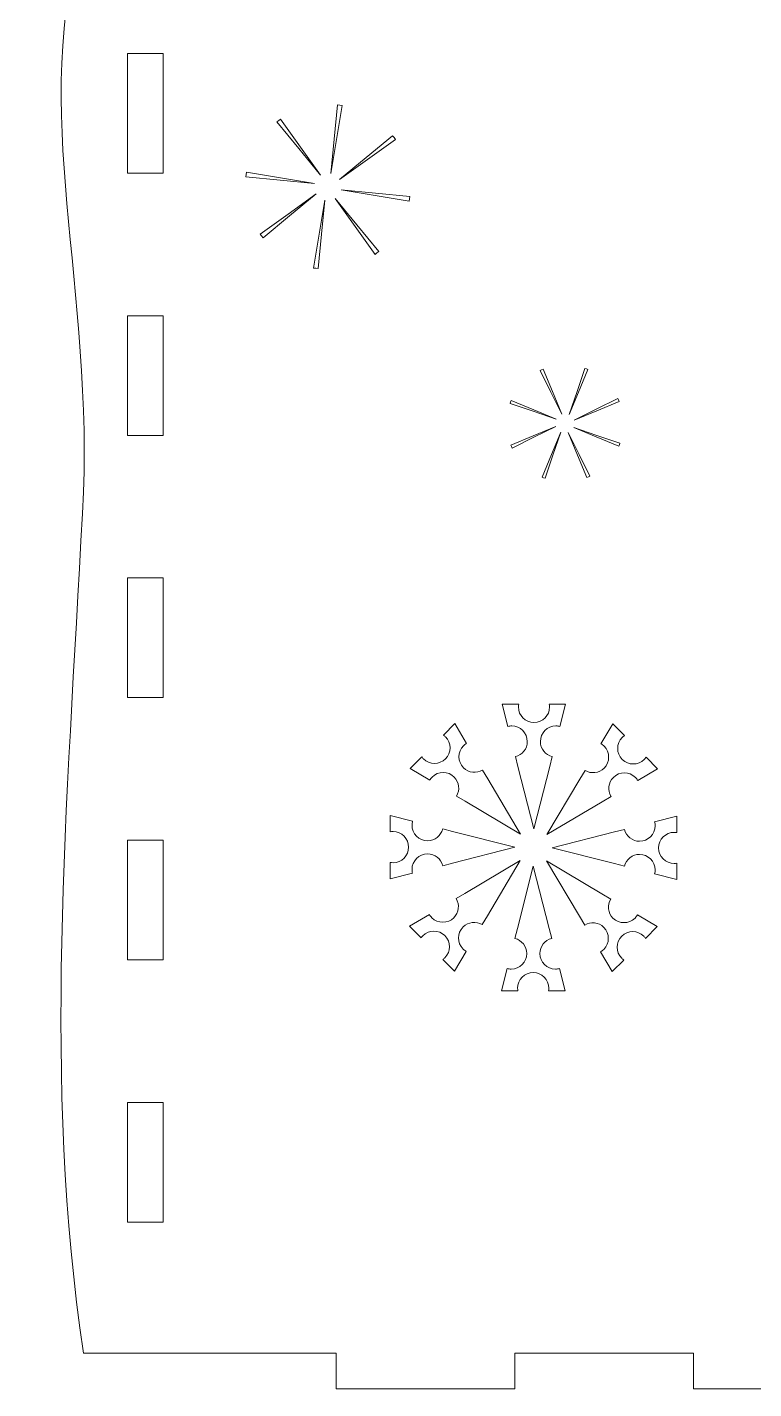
# Model space of a CAD drawing. Header units: centimetres. Extents: x -46.6 to 47.1, y -34.6 to 34.6.
# Drawn here: x -14.89 to -2.7, y -9.67 to 13.17 of the extents above; entities that cross this region are included whole.
import ezdxf

# ---------------------------------------------------------------- set-up
doc = ezdxf.new("R2010")
doc.units = ezdxf.units.CM
doc.header["$MEASUREMENT"] = 0
doc.layers.add('layer 1', color=7, linetype='Continuous')

msp = doc.modelspace()

# ---------------------------------------------------------------- linework, layer by layer
at = {"layer": 'layer 1', "lineweight": 9}
for points, knots in [([(-3.74194, 25.22814), (-4.02678, 25.69746), (-3.96658, 26.31778), (-3.56116, 26.7232), (-3.56116, 26.7232), (-3.19568, 27.08868), (-2.65548, 27.17362), (-2.20874, 26.9781), (-2.20874, 26.9781), (-1.762, 27.17364), (-1.2218, 27.08868), (-0.85628, 26.72318), (-0.85628, 26.72318), (-0.45098, 26.31782), (-0.39074, 25.69768), (-0.6754, 25.22838), (-0.6754, 25.22838), (-0.6754, 25.22838), (9.51506, 14.90816), (9.51506, 14.90816), (9.51506, 14.90816), (10.47876, 11.76826), (9.32576, 8.84002), (9.54864, 5.01222), (9.54864, 5.01222), (9.80666, 0.07872), (10.22346, -4.53724), (9.52898, -9.07384), (9.52898, -9.07384), (9.52898, -9.07384), (5.29284, -9.0738), (5.29284, -9.0738), (5.29284, -9.0738), (5.29284, -9.0738), (5.29284, -9.67348), (5.29284, -9.67348), (5.29284, -9.67348), (5.29284, -9.67348), (2.29284, -9.67348), (2.29284, -9.67348), (2.29284, -9.67348), (2.29284, -9.67348), (2.29284, -9.0738), (2.29284, -9.0738), (2.29284, -9.0738), (2.29284, -9.0738), (-0.70716, -9.0738), (-0.70716, -9.0738), (-0.70716, -9.0738), (-0.70716, -9.0738), (-0.70716, -9.67348), (-0.70716, -9.67348), (-0.70716, -9.67348), (-0.70716, -9.67348), (-3.70716, -9.67348), (-3.70716, -9.67348), (-3.70716, -9.67348), (-3.70716, -9.67348), (-3.70716, -9.0738), (-3.70716, -9.0738), (-3.70716, -9.0738), (-3.70716, -9.0738), (-6.70716, -9.0738), (-6.70716, -9.0738), (-6.70716, -9.0738), (-6.70716, -9.0738), (-6.70716, -9.67348), (-6.70716, -9.67348), (-6.70716, -9.67348), (-6.70716, -9.67348), (-9.70716, -9.67348), (-9.70716, -9.67348), (-9.70716, -9.67348), (-9.70716, -9.67348), (-9.70716, -9.0738), (-9.70716, -9.0738), (-9.70716, -9.0738), (-9.70716, -9.0738), (-13.94226, -9.07384), (-13.94226, -9.07384), (-13.94226, -9.07384), (-14.63674, -4.53724), (-14.21994, 0.07872), (-13.96192, 5.01222), (-13.96192, 5.01222), (-13.73934, 8.83482), (-14.88878, 11.7603), (-13.93214, 14.89536), (-13.93214, 14.89536), (-13.93214, 14.89536), (-13.93216, 14.90816), (-13.93216, 14.90816), (-13.93216, 14.90816), (-13.93216, 14.90816), (-3.74194, 25.22814), (-3.74194, 25.22814)], [0, 0, 0, 0, 0.04, 0.04, 0.04, 0.04, 0.08, 0.08, 0.08, 0.08, 0.12, 0.12, 0.12, 0.12, 0.16, 0.16, 0.16, 0.16, 0.2, 0.2, 0.2, 0.2, 0.24, 0.24, 0.24, 0.24, 0.28, 0.28, 0.28, 0.28, 0.32, 0.32, 0.32, 0.32, 0.36, 0.36, 0.36, 0.36, 0.4, 0.4, 0.4, 0.4, 0.44, 0.44, 0.44, 0.44, 0.48, 0.48, 0.48, 0.48, 0.52, 0.52, 0.52, 0.52, 0.56, 0.56, 0.56, 0.56, 0.6, 0.6, 0.6, 0.6, 0.64, 0.64, 0.64, 0.64, 0.68, 0.68, 0.68, 0.68, 0.72, 0.72, 0.72, 0.72, 0.76, 0.76, 0.76, 0.76, 0.8, 0.8, 0.8, 0.8, 0.84, 0.84, 0.84, 0.84, 0.88, 0.88, 0.88, 0.88, 0.92, 0.92, 0.92, 0.92, 1, 1, 1, 1]), ([(-13.20726, 12.7302), (-13.20726, 12.7302), (-12.60726, 12.7302), (-12.60726, 12.7302), (-12.60726, 12.7302), (-12.60726, 12.7302), (-12.60726, 10.7222), (-12.60726, 10.7222), (-12.60726, 10.7222), (-12.60726, 10.7222), (-13.20726, 10.7222), (-13.20726, 10.7222), (-13.20726, 10.7222), (-13.20726, 10.7222), (-13.20726, 12.7302), (-13.20726, 12.7302)], [0, 0, 0, 0, 0.2, 0.2, 0.2, 0.2, 0.4, 0.4, 0.4, 0.4, 0.6, 0.6, 0.6, 0.6, 1, 1, 1, 1]), ([(-13.20726, 8.3302), (-13.20726, 8.3302), (-12.60726, 8.3302), (-12.60726, 8.3302), (-12.60726, 8.3302), (-12.60726, 8.3302), (-12.60726, 6.3222), (-12.60726, 6.3222), (-12.60726, 6.3222), (-12.60726, 6.3222), (-13.20726, 6.3222), (-13.20726, 6.3222), (-13.20726, 6.3222), (-13.20726, 6.3222), (-13.20726, 8.3302), (-13.20726, 8.3302)], [0, 0, 0, 0, 0.2, 0.2, 0.2, 0.2, 0.4, 0.4, 0.4, 0.4, 0.6, 0.6, 0.6, 0.6, 1, 1, 1, 1]), ([(-13.20726, 3.9302), (-13.20726, 3.9302), (-12.60726, 3.9302), (-12.60726, 3.9302), (-12.60726, 3.9302), (-12.60726, 3.9302), (-12.60726, 1.9222), (-12.60726, 1.9222), (-12.60726, 1.9222), (-12.60726, 1.9222), (-13.20726, 1.9222), (-13.20726, 1.9222), (-13.20726, 1.9222), (-13.20726, 1.9222), (-13.20726, 3.9302), (-13.20726, 3.9302)], [0, 0, 0, 0, 0.2, 0.2, 0.2, 0.2, 0.4, 0.4, 0.4, 0.4, 0.6, 0.6, 0.6, 0.6, 1, 1, 1, 1]), ([(-13.20726, -0.4698), (-13.20726, -0.4698), (-12.60726, -0.4698), (-12.60726, -0.4698), (-12.60726, -0.4698), (-12.60726, -0.4698), (-12.60726, -2.4778), (-12.60726, -2.4778), (-12.60726, -2.4778), (-12.60726, -2.4778), (-13.20726, -2.4778), (-13.20726, -2.4778), (-13.20726, -2.4778), (-13.20726, -2.4778), (-13.20726, -0.4698), (-13.20726, -0.4698)], [0, 0, 0, 0, 0.2, 0.2, 0.2, 0.2, 0.4, 0.4, 0.4, 0.4, 0.6, 0.6, 0.6, 0.6, 1, 1, 1, 1]), ([(-13.20726, -4.8698), (-13.20726, -4.8698), (-12.60726, -4.8698), (-12.60726, -4.8698), (-12.60726, -4.8698), (-12.60726, -4.8698), (-12.60726, -6.8778), (-12.60726, -6.8778), (-12.60726, -6.8778), (-12.60726, -6.8778), (-13.20726, -6.8778), (-13.20726, -6.8778), (-13.20726, -6.8778), (-13.20726, -6.8778), (-13.20726, -4.8698), (-13.20726, -4.8698)], [0, 0, 0, 0, 0.2, 0.2, 0.2, 0.2, 0.4, 0.4, 0.4, 0.4, 0.6, 0.6, 0.6, 0.6, 1, 1, 1, 1])]:
    msp.add_open_spline(points, degree=3, knots=knots, dxfattribs=at)
at = {"layer": 'layer 1', "color": 5, "lineweight": 9}
for points, knots in [([(-9.79251, 10.71828), (-9.79251, 10.71828), (-9.6974, 11.28811), (-9.6974, 11.28811), (-9.6974, 11.28811), (-9.6974, 11.28811), (-9.60234, 11.85776), (-9.60234, 11.85776), (-9.60234, 11.85776), (-9.60234, 11.85776), (-9.64127, 11.86287), (-9.64127, 11.86287), (-9.64127, 11.86287), (-9.64127, 11.86287), (-9.68015, 11.86815), (-9.68015, 11.86815), (-9.68015, 11.86815), (-9.68015, 11.86815), (-9.73641, 11.2932), (-9.73641, 11.2932), (-9.73641, 11.2932), (-9.73641, 11.2932), (-9.79251, 10.71828), (-9.79251, 10.71828)], [0, 0, 0, 0, 0.14285714, 0.14285714, 0.14285714, 0.14285714, 0.28571429, 0.28571429, 0.28571429, 0.28571429, 0.42857143, 0.42857143, 0.42857143, 0.42857143, 0.57142857, 0.57142857, 0.57142857, 0.57142857, 0.71428571, 0.71428571, 0.71428571, 0.71428571, 1, 1, 1, 1]), ([(-9.9659, 10.68911), (-9.9659, 10.68911), (-10.30167, 11.15912), (-10.30167, 11.15912), (-10.30167, 11.15912), (-10.30167, 11.15912), (-10.63724, 11.62934), (-10.63724, 11.62934), (-10.63724, 11.62934), (-10.63724, 11.62934), (-10.66841, 11.6056), (-10.66841, 11.6056), (-10.66841, 11.6056), (-10.66841, 11.6056), (-10.69945, 11.58163), (-10.69945, 11.58163), (-10.69945, 11.58163), (-10.69945, 11.58163), (-10.3326, 11.13543), (-10.3326, 11.13543), (-10.3326, 11.13543), (-10.3326, 11.13543), (-9.9659, 10.68911), (-9.9659, 10.68911)], [0, 0, 0, 0, 0.14285714, 0.14285714, 0.14285714, 0.14285714, 0.28571429, 0.28571429, 0.28571429, 0.28571429, 0.42857143, 0.42857143, 0.42857143, 0.42857143, 0.57142857, 0.57142857, 0.57142857, 0.57142857, 0.71428571, 0.71428571, 0.71428571, 0.71428571, 1, 1, 1, 1]), ([(-8.73289, 11.31861), (-8.73289, 11.31861), (-8.75691, 11.34988), (-8.75691, 11.34988), (-8.75691, 11.34988), (-8.75691, 11.34988), (-9.20311, 10.98303), (-9.20311, 10.98303), (-9.20311, 10.98303), (-9.20311, 10.98303), (-9.64941, 10.61625), (-9.64941, 10.61625), (-9.64941, 10.61625), (-9.64941, 10.61625), (-9.17937, 10.95187), (-9.17937, 10.95187), (-9.17937, 10.95187), (-9.17937, 10.95187), (-8.70901, 11.28755), (-8.70901, 11.28755), (-8.70901, 11.28755), (-8.70901, 11.28755), (-8.73289, 11.31861), (-8.73289, 11.31861)], [0, 0, 0, 0, 0.14285714, 0.14285714, 0.14285714, 0.14285714, 0.28571429, 0.28571429, 0.28571429, 0.28571429, 0.42857143, 0.42857143, 0.42857143, 0.42857143, 0.57142857, 0.57142857, 0.57142857, 0.57142857, 0.71428571, 0.71428571, 0.71428571, 0.71428571, 1, 1, 1, 1]), ([(-10.06784, 10.54603), (-10.06784, 10.54603), (-10.63789, 10.641), (-10.63789, 10.641), (-10.63789, 10.641), (-10.63789, 10.641), (-11.20756, 10.73615), (-11.20756, 10.73615), (-11.20756, 10.73615), (-11.20756, 10.73615), (-11.21271, 10.69738), (-11.21271, 10.69738), (-11.21271, 10.69738), (-11.21271, 10.69738), (-11.21772, 10.65839), (-11.21772, 10.65839), (-11.21772, 10.65839), (-11.21772, 10.65839), (-10.64277, 10.60213), (-10.64277, 10.60213), (-10.64277, 10.60213), (-10.64277, 10.60213), (-10.06784, 10.54603), (-10.06784, 10.54603)], [0, 0, 0, 0, 0.14285714, 0.14285714, 0.14285714, 0.14285714, 0.28571429, 0.28571429, 0.28571429, 0.28571429, 0.42857143, 0.42857143, 0.42857143, 0.42857143, 0.57142857, 0.57142857, 0.57142857, 0.57142857, 0.71428571, 0.71428571, 0.71428571, 0.71428571, 1, 1, 1, 1]), ([(-10.95524, 9.67011), (-10.95524, 9.67011), (-10.93148, 9.6392), (-10.93148, 9.6392), (-10.93148, 9.6392), (-10.93148, 9.6392), (-10.48516, 10.0059), (-10.48516, 10.0059), (-10.48516, 10.0059), (-10.48516, 10.0059), (-10.03888, 10.37276), (-10.03888, 10.37276), (-10.03888, 10.37276), (-10.03888, 10.37276), (-10.50912, 10.03694), (-10.50912, 10.03694), (-10.50912, 10.03694), (-10.50912, 10.03694), (-10.97931, 9.70121), (-10.97931, 9.70121), (-10.97931, 9.70121), (-10.97931, 9.70121), (-10.95524, 9.67011), (-10.95524, 9.67011)], [0, 0, 0, 0, 0.14285714, 0.14285714, 0.14285714, 0.14285714, 0.28571429, 0.28571429, 0.28571429, 0.28571429, 0.42857143, 0.42857143, 0.42857143, 0.42857143, 0.57142857, 0.57142857, 0.57142857, 0.57142857, 0.71428571, 0.71428571, 0.71428571, 0.71428571, 1, 1, 1, 1]), ([(-9.72241, 10.29965), (-9.72241, 10.29965), (-9.38674, 9.82936), (-9.38674, 9.82936), (-9.38674, 9.82936), (-9.38674, 9.82936), (-9.05101, 9.35952), (-9.05101, 9.35952), (-9.05101, 9.35952), (-9.05101, 9.35952), (-9.01988, 9.38308), (-9.01988, 9.38308), (-9.01988, 9.38308), (-9.01988, 9.38308), (-8.9888, 9.40722), (-8.9888, 9.40722), (-8.9888, 9.40722), (-8.9888, 9.40722), (-9.35551, 9.85354), (-9.35551, 9.85354), (-9.35551, 9.85354), (-9.35551, 9.85354), (-9.72241, 10.29965), (-9.72241, 10.29965)], [0, 0, 0, 0, 0.14285714, 0.14285714, 0.14285714, 0.14285714, 0.28571429, 0.28571429, 0.28571429, 0.28571429, 0.42857143, 0.42857143, 0.42857143, 0.42857143, 0.57142857, 0.57142857, 0.57142857, 0.57142857, 0.71428571, 0.71428571, 0.71428571, 0.71428571, 1, 1, 1, 1]), ([(-9.62041, 10.44283), (-9.62041, 10.44283), (-9.05044, 10.34784), (-9.05044, 10.34784), (-9.05044, 10.34784), (-9.05044, 10.34784), (-8.48077, 10.25269), (-8.48077, 10.25269), (-8.48077, 10.25269), (-8.48077, 10.25269), (-8.47548, 10.29158), (-8.47548, 10.29158), (-8.47548, 10.29158), (-8.47548, 10.29158), (-8.47053, 10.33047), (-8.47053, 10.33047), (-8.47053, 10.33047), (-8.47053, 10.33047), (-9.04529, 10.38661), (-9.04529, 10.38661), (-9.04529, 10.38661), (-9.04529, 10.38661), (-9.62041, 10.44283), (-9.62041, 10.44283)], [0, 0, 0, 0, 0.14285714, 0.14285714, 0.14285714, 0.14285714, 0.28571429, 0.28571429, 0.28571429, 0.28571429, 0.42857143, 0.42857143, 0.42857143, 0.42857143, 0.57142857, 0.57142857, 0.57142857, 0.57142857, 0.71428571, 0.71428571, 0.71428571, 0.71428571, 1, 1, 1, 1]), ([(-9.89568, 10.27068), (-9.89568, 10.27068), (-9.99069, 9.70079), (-9.99069, 9.70079), (-9.99069, 9.70079), (-9.99069, 9.70079), (-10.08595, 9.13092), (-10.08595, 9.13092), (-10.08595, 9.13092), (-10.08595, 9.13092), (-10.04695, 9.12583), (-10.04695, 9.12583), (-10.04695, 9.12583), (-10.04695, 9.12583), (-10.00819, 9.12076), (-10.00819, 9.12076), (-10.00819, 9.12076), (-10.00819, 9.12076), (-9.95197, 9.69588), (-9.95197, 9.69588), (-9.95197, 9.69588), (-9.95197, 9.69588), (-9.89568, 10.27068), (-9.89568, 10.27068)], [0, 0, 0, 0, 0.14285714, 0.14285714, 0.14285714, 0.14285714, 0.28571429, 0.28571429, 0.28571429, 0.28571429, 0.42857143, 0.42857143, 0.42857143, 0.42857143, 0.57142857, 0.57142857, 0.57142857, 0.57142857, 0.71428571, 0.71428571, 0.71428571, 0.71428571, 1, 1, 1, 1]), ([(-5.91732, 6.67892), (-5.91732, 6.67892), (-6.07412, 7.0571), (-6.07412, 7.0571), (-6.07412, 7.0571), (-6.07412, 7.0571), (-6.23074, 7.4354), (-6.23074, 7.4354), (-6.23074, 7.4354), (-6.23074, 7.4354), (-6.25606, 7.42398), (-6.25606, 7.42398), (-6.25606, 7.42398), (-6.25606, 7.42398), (-6.28132, 7.41239), (-6.28132, 7.41239), (-6.28132, 7.41239), (-6.28132, 7.41239), (-6.09926, 7.04568), (-6.09926, 7.04568), (-6.09926, 7.04568), (-6.09926, 7.04568), (-5.91732, 6.67892), (-5.91732, 6.67892)], [0, 0, 0, 0, 0.14285714, 0.14285714, 0.14285714, 0.14285714, 0.28571429, 0.28571429, 0.28571429, 0.28571429, 0.42857143, 0.42857143, 0.42857143, 0.42857143, 0.57142857, 0.57142857, 0.57142857, 0.57142857, 0.71428571, 0.71428571, 0.71428571, 0.71428571, 1, 1, 1, 1]), ([(-5.79293, 6.67136), (-5.79293, 6.67136), (-5.63625, 7.04966), (-5.63625, 7.04966), (-5.63625, 7.04966), (-5.63625, 7.04966), (-5.47962, 7.42785), (-5.47962, 7.42785), (-5.47962, 7.42785), (-5.47962, 7.42785), (-5.50569, 7.43759), (-5.50569, 7.43759), (-5.50569, 7.43759), (-5.50569, 7.43759), (-5.5317, 7.44745), (-5.5317, 7.44745), (-5.5317, 7.44745), (-5.5317, 7.44745), (-5.66237, 7.05941), (-5.66237, 7.05941), (-5.66237, 7.05941), (-5.66237, 7.05941), (-5.79293, 6.67136), (-5.79293, 6.67136)], [0, 0, 0, 0, 0.14285714, 0.14285714, 0.14285714, 0.14285714, 0.28571429, 0.28571429, 0.28571429, 0.28571429, 0.42857143, 0.42857143, 0.42857143, 0.42857143, 0.57142857, 0.57142857, 0.57142857, 0.57142857, 0.71428571, 0.71428571, 0.71428571, 0.71428571, 1, 1, 1, 1]), ([(-6.01057, 6.5964), (-6.01057, 6.5964), (-6.38904, 6.75302), (-6.38904, 6.75302), (-6.38904, 6.75302), (-6.38904, 6.75302), (-6.76723, 6.9097), (-6.76723, 6.9097), (-6.76723, 6.9097), (-6.76723, 6.9097), (-6.77697, 6.88375), (-6.77697, 6.88375), (-6.77697, 6.88375), (-6.77697, 6.88375), (-6.78666, 6.85763), (-6.78666, 6.85763), (-6.78666, 6.85763), (-6.78666, 6.85763), (-6.39861, 6.72695), (-6.39861, 6.72695), (-6.39861, 6.72695), (-6.39861, 6.72695), (-6.01057, 6.5964), (-6.01057, 6.5964)], [0, 0, 0, 0, 0.14285714, 0.14285714, 0.14285714, 0.14285714, 0.28571429, 0.28571429, 0.28571429, 0.28571429, 0.42857143, 0.42857143, 0.42857143, 0.42857143, 0.57142857, 0.57142857, 0.57142857, 0.57142857, 0.71428571, 0.71428571, 0.71428571, 0.71428571, 1, 1, 1, 1]), ([(-4.96535, 6.91668), (-4.96535, 6.91668), (-4.97694, 6.94211), (-4.97694, 6.94211), (-4.97694, 6.94211), (-4.97694, 6.94211), (-5.34364, 6.76006), (-5.34364, 6.76006), (-5.34364, 6.76006), (-5.34364, 6.76006), (-5.71041, 6.57806), (-5.71041, 6.57806), (-5.71041, 6.57806), (-5.71041, 6.57806), (-5.33223, 6.73474), (-5.33223, 6.73474), (-5.33223, 6.73474), (-5.33223, 6.73474), (-4.95381, 6.89142), (-4.95381, 6.89142), (-4.95381, 6.89142), (-4.95381, 6.89142), (-4.96535, 6.91668), (-4.96535, 6.91668)], [0, 0, 0, 0, 0.14285714, 0.14285714, 0.14285714, 0.14285714, 0.28571429, 0.28571429, 0.28571429, 0.28571429, 0.42857143, 0.42857143, 0.42857143, 0.42857143, 0.57142857, 0.57142857, 0.57142857, 0.57142857, 0.71428571, 0.71428571, 0.71428571, 0.71428571, 1, 1, 1, 1]), ([(-6.76325, 6.13327), (-6.76325, 6.13327), (-6.75177, 6.10812), (-6.75177, 6.10812), (-6.75177, 6.10812), (-6.75177, 6.10812), (-6.385, 6.29007), (-6.385, 6.29007), (-6.385, 6.29007), (-6.385, 6.29007), (-6.01824, 6.47212), (-6.01824, 6.47212), (-6.01824, 6.47212), (-6.01824, 6.47212), (-6.3966, 6.31532), (-6.3966, 6.31532), (-6.3966, 6.31532), (-6.3966, 6.31532), (-6.77489, 6.15858), (-6.77489, 6.15858), (-6.77489, 6.15858), (-6.77489, 6.15858), (-6.76325, 6.13327), (-6.76325, 6.13327)], [0, 0, 0, 0, 0.14285714, 0.14285714, 0.14285714, 0.14285714, 0.28571429, 0.28571429, 0.28571429, 0.28571429, 0.42857143, 0.42857143, 0.42857143, 0.42857143, 0.57142857, 0.57142857, 0.57142857, 0.57142857, 0.71428571, 0.71428571, 0.71428571, 0.71428571, 1, 1, 1, 1]), ([(-5.71808, 6.45367), (-5.71808, 6.45367), (-5.33967, 6.29704), (-5.33967, 6.29704), (-5.33967, 6.29704), (-5.33967, 6.29704), (-4.96148, 6.14036), (-4.96148, 6.14036), (-4.96148, 6.14036), (-4.96148, 6.14036), (-4.95162, 6.16637), (-4.95162, 6.16637), (-4.95162, 6.16637), (-4.95162, 6.16637), (-4.94199, 6.19243), (-4.94199, 6.19243), (-4.94199, 6.19243), (-4.94199, 6.19243), (-5.32992, 6.32299), (-5.32992, 6.32299), (-5.32992, 6.32299), (-5.32992, 6.32299), (-5.71808, 6.45367), (-5.71808, 6.45367)], [0, 0, 0, 0, 0.14285714, 0.14285714, 0.14285714, 0.14285714, 0.28571429, 0.28571429, 0.28571429, 0.28571429, 0.42857143, 0.42857143, 0.42857143, 0.42857143, 0.57142857, 0.57142857, 0.57142857, 0.57142857, 0.71428571, 0.71428571, 0.71428571, 0.71428571, 1, 1, 1, 1]), ([(-5.93566, 6.37876), (-5.93566, 6.37876), (-6.09228, 6.0004), (-6.09228, 6.0004), (-6.09228, 6.0004), (-6.09228, 6.0004), (-6.24908, 5.6221), (-6.24908, 5.6221), (-6.24908, 5.6221), (-6.24908, 5.6221), (-6.22296, 5.61236), (-6.22296, 5.61236), (-6.22296, 5.61236), (-6.22296, 5.61236), (-6.19701, 5.60267), (-6.19701, 5.60267), (-6.19701, 5.60267), (-6.19701, 5.60267), (-6.06633, 5.99083), (-6.06633, 5.99083), (-6.06633, 5.99083), (-6.06633, 5.99083), (-5.93566, 6.37876), (-5.93566, 6.37876)], [0, 0, 0, 0, 0.14285714, 0.14285714, 0.14285714, 0.14285714, 0.28571429, 0.28571429, 0.28571429, 0.28571429, 0.42857143, 0.42857143, 0.42857143, 0.42857143, 0.57142857, 0.57142857, 0.57142857, 0.57142857, 0.71428571, 0.71428571, 0.71428571, 0.71428571, 1, 1, 1, 1]), ([(-5.81139, 6.37109), (-5.81139, 6.37109), (-5.6547, 5.99273), (-5.6547, 5.99273), (-5.6547, 5.99273), (-5.6547, 5.99273), (-5.4979, 5.61466), (-5.4979, 5.61466), (-5.4979, 5.61466), (-5.4979, 5.61466), (-5.47265, 5.62597), (-5.47265, 5.62597), (-5.47265, 5.62597), (-5.47265, 5.62597), (-5.44733, 5.63767), (-5.44733, 5.63767), (-5.44733, 5.63767), (-5.44733, 5.63767), (-5.62927, 6.00444), (-5.62927, 6.00444), (-5.62927, 6.00444), (-5.62927, 6.00444), (-5.81139, 6.37109), (-5.81139, 6.37109)], [0, 0, 0, 0, 0.14285714, 0.14285714, 0.14285714, 0.14285714, 0.28571429, 0.28571429, 0.28571429, 0.28571429, 0.42857143, 0.42857143, 0.42857143, 0.42857143, 0.57142857, 0.57142857, 0.57142857, 0.57142857, 0.71428571, 0.71428571, 0.71428571, 0.71428571, 1, 1, 1, 1]), ([(-6.75845, 1.44776), (-6.61394, 1.44776), (-6.4968, 1.33024), (-6.4968, 1.18598), (-6.4968, 1.18598), (-6.49692, 1.06331), (-6.58142, 0.96124), (-6.69542, 0.93274), (-6.69542, 0.93274), (-6.69542, 0.93274), (-6.65311, 0.76601), (-6.65311, 0.76601), (-6.65311, 0.76601), (-6.65311, 0.76601), (-6.38707, -0.2806), (-6.38707, -0.2806), (-6.38707, -0.2806), (-6.38707, -0.2806), (-6.12089, 0.76601), (-6.12089, 0.76601), (-6.12089, 0.76601), (-6.12089, 0.76601), (-6.07858, 0.93274), (-6.07858, 0.93274), (-6.07858, 0.93274), (-6.19246, 0.96137), (-6.27696, 1.06319), (-6.27696, 1.18598), (-6.27696, 1.18598), (-6.27721, 1.33037), (-6.15994, 1.44763), (-6.01543, 1.44763), (-6.01543, 1.44763), (-5.99258, 1.44776), (-5.97086, 1.44361), (-5.95002, 1.43821), (-5.95002, 1.43821), (-5.95002, 1.43821), (-5.8551, 1.81274), (-5.8551, 1.81274), (-5.8551, 1.81274), (-5.8551, 1.81274), (-6.12767, 1.81274), (-6.12767, 1.81274), (-6.12767, 1.81274), (-6.12516, 1.79755), (-6.12315, 1.7821), (-6.12315, 1.76628), (-6.12315, 1.76628), (-6.12315, 1.6219), (-6.24029, 1.50463), (-6.38481, 1.50463), (-6.38481, 1.50463), (-6.52932, 1.50476), (-6.64633, 1.62177), (-6.64633, 1.76628), (-6.64633, 1.76628), (-6.64633, 1.78235), (-6.64432, 1.79742), (-6.64169, 1.81261), (-6.64169, 1.81261), (-6.64169, 1.81261), (-6.91916, 1.81274), (-6.91916, 1.81274), (-6.91916, 1.81274), (-6.91916, 1.81274), (-6.82399, 1.43821), (-6.82399, 1.43821), (-6.82399, 1.43821), (-6.8029, 1.44374), (-6.7813, 1.44763), (-6.75845, 1.44776)], [0, 0, 0, 0, 0.05263158, 0.05263158, 0.05263158, 0.05263158, 0.10526316, 0.10526316, 0.10526316, 0.10526316, 0.15789474, 0.15789474, 0.15789474, 0.15789474, 0.21052632, 0.21052632, 0.21052632, 0.21052632, 0.26315789, 0.26315789, 0.26315789, 0.26315789, 0.31578947, 0.31578947, 0.31578947, 0.31578947, 0.36842105, 0.36842105, 0.36842105, 0.36842105, 0.42105263, 0.42105263, 0.42105263, 0.42105263, 0.47368421, 0.47368421, 0.47368421, 0.47368421, 0.52631579, 0.52631579, 0.52631579, 0.52631579, 0.57894737, 0.57894737, 0.57894737, 0.57894737, 0.63157895, 0.63157895, 0.63157895, 0.63157895, 0.68421053, 0.68421053, 0.68421053, 0.68421053, 0.73684211, 0.73684211, 0.73684211, 0.73684211, 0.78947368, 0.78947368, 0.78947368, 0.78947368, 0.84210526, 0.84210526, 0.84210526, 0.84210526, 0.89473684, 0.89473684, 0.89473684, 0.89473684, 1, 1, 1, 1]), ([(-8.09395, 0.59036), (-7.99175, 0.69281), (-7.82577, 0.69243), (-7.7237, 0.59023), (-7.7237, 0.59023), (-7.63694, 0.50373), (-7.62451, 0.37152), (-7.68515, 0.27095), (-7.68515, 0.27095), (-7.68515, 0.27095), (-7.53725, 0.18281), (-7.53725, 0.18281), (-7.53725, 0.18281), (-7.53725, 0.18281), (-6.60904, -0.36874), (-6.60904, -0.36874), (-6.60904, -0.36874), (-6.60904, -0.36874), (-7.1611, 0.55922), (-7.1611, 0.55922), (-7.1611, 0.55922), (-7.1611, 0.55922), (-7.24911, 0.707), (-7.24911, 0.707), (-7.24911, 0.707), (-7.34943, 0.64698), (-7.48151, 0.65929), (-7.56814, 0.74592), (-7.56814, 0.74592), (-7.67034, 0.84799), (-7.67034, 1.0136), (-7.56814, 1.1158), (-7.56814, 1.1158), (-7.55232, 1.13199), (-7.53411, 1.14455), (-7.51541, 1.15547), (-7.51541, 1.15547), (-7.51541, 1.15547), (-7.7129, 1.48756), (-7.7129, 1.48756), (-7.7129, 1.48756), (-7.7129, 1.48756), (-7.90575, 1.29446), (-7.90575, 1.29446), (-7.90575, 1.29446), (-7.89332, 1.28604), (-7.88089, 1.27625), (-7.86984, 1.26495), (-7.86984, 1.26495), (-7.76777, 1.16275), (-7.76764, 0.99702), (-7.86984, 0.89495), (-7.86984, 0.89495), (-7.97204, 0.79275), (-8.13765, 0.79262), (-8.23985, 0.89495), (-8.23985, 0.89495), (-8.25114, 0.90637), (-8.26031, 0.91843), (-8.26922, 0.93111), (-8.26922, 0.93111), (-8.26922, 0.93111), (-8.46534, 0.73487), (-8.46534, 0.73487), (-8.46534, 0.73487), (-8.46534, 0.73487), (-8.1335, 0.53763), (-8.1335, 0.53763), (-8.1335, 0.53763), (-8.12258, 0.55633), (-8.1099, 0.57429), (-8.09395, 0.59036)], [0, 0, 0, 0, 0.05263158, 0.05263158, 0.05263158, 0.05263158, 0.10526316, 0.10526316, 0.10526316, 0.10526316, 0.15789474, 0.15789474, 0.15789474, 0.15789474, 0.21052632, 0.21052632, 0.21052632, 0.21052632, 0.26315789, 0.26315789, 0.26315789, 0.26315789, 0.31578947, 0.31578947, 0.31578947, 0.31578947, 0.36842105, 0.36842105, 0.36842105, 0.36842105, 0.42105263, 0.42105263, 0.42105263, 0.42105263, 0.47368421, 0.47368421, 0.47368421, 0.47368421, 0.52631579, 0.52631579, 0.52631579, 0.52631579, 0.57894737, 0.57894737, 0.57894737, 0.57894737, 0.63157895, 0.63157895, 0.63157895, 0.63157895, 0.68421053, 0.68421053, 0.68421053, 0.68421053, 0.73684211, 0.73684211, 0.73684211, 0.73684211, 0.78947368, 0.78947368, 0.78947368, 0.78947368, 0.84210526, 0.84210526, 0.84210526, 0.84210526, 0.89473684, 0.89473684, 0.89473684, 0.89473684, 1, 1, 1, 1]), ([(-6.16747, -0.37502), (-6.16747, -0.37502), (-5.23977, 0.17679), (-5.23977, 0.17679), (-5.23977, 0.17679), (-5.23977, 0.17679), (-5.09149, 0.2648), (-5.09149, 0.2648), (-5.09149, 0.2648), (-5.152, 0.36549), (-5.13945, 0.49732), (-5.05269, 0.58395), (-5.05269, 0.58395), (-4.95074, 0.68628), (-4.78489, 0.68628), (-4.68269, 0.58395), (-4.68269, 0.58395), (-4.66674, 0.56801), (-4.65394, 0.54993), (-4.64301, 0.53122), (-4.64301, 0.53122), (-4.64301, 0.53122), (-4.31118, 0.72872), (-4.31118, 0.72872), (-4.31118, 0.72872), (-4.31118, 0.72872), (-4.50428, 0.92182), (-4.50428, 0.92182), (-4.50428, 0.92182), (-4.51269, 0.90901), (-4.52236, 0.89671), (-4.53366, 0.88553), (-4.53366, 0.88553), (-4.63573, 0.78371), (-4.80134, 0.78346), (-4.90354, 0.88553), (-4.90354, 0.88553), (-5.00574, 0.98798), (-5.00574, 1.15346), (-4.90354, 1.25566), (-4.90354, 1.25566), (-4.89261, 1.26709), (-4.88006, 1.27638), (-4.86763, 1.28504), (-4.86763, 1.28504), (-4.86763, 1.28504), (-5.06387, 1.4814), (-5.06387, 1.4814), (-5.06387, 1.4814), (-5.06387, 1.4814), (-5.26111, 1.14919), (-5.26111, 1.14919), (-5.26111, 1.14919), (-5.2424, 1.13827), (-5.22432, 1.12559), (-5.20813, 1.10952), (-5.20813, 1.10952), (-5.10618, 1.00744), (-5.10605, 0.84159), (-5.20813, 0.73964), (-5.20813, 0.73964), (-5.29501, 0.65288), (-5.42709, 0.64033), (-5.52753, 0.70072), (-5.52753, 0.70072), (-5.52753, 0.70072), (-5.61567, 0.55307), (-5.61567, 0.55307), (-5.61567, 0.55307), (-5.61567, 0.55307), (-6.16747, -0.37502), (-6.16747, -0.37502)], [0, 0, 0, 0, 0.05263158, 0.05263158, 0.05263158, 0.05263158, 0.10526316, 0.10526316, 0.10526316, 0.10526316, 0.15789474, 0.15789474, 0.15789474, 0.15789474, 0.21052632, 0.21052632, 0.21052632, 0.21052632, 0.26315789, 0.26315789, 0.26315789, 0.26315789, 0.31578947, 0.31578947, 0.31578947, 0.31578947, 0.36842105, 0.36842105, 0.36842105, 0.36842105, 0.42105263, 0.42105263, 0.42105263, 0.42105263, 0.47368421, 0.47368421, 0.47368421, 0.47368421, 0.52631579, 0.52631579, 0.52631579, 0.52631579, 0.57894737, 0.57894737, 0.57894737, 0.57894737, 0.63157895, 0.63157895, 0.63157895, 0.63157895, 0.68421053, 0.68421053, 0.68421053, 0.68421053, 0.73684211, 0.73684211, 0.73684211, 0.73684211, 0.78947368, 0.78947368, 0.78947368, 0.78947368, 0.84210526, 0.84210526, 0.84210526, 0.84210526, 0.89473684, 0.89473684, 0.89473684, 0.89473684, 1, 1, 1, 1]), ([(-7.75032, -0.32216), (-7.75032, -0.32216), (-7.91705, -0.2796), (-7.91705, -0.2796), (-7.91705, -0.2796), (-7.94542, -0.39372), (-8.0475, -0.47847), (-8.17016, -0.47847), (-8.17016, -0.47847), (-8.31493, -0.47847), (-8.43169, -0.36133), (-8.43169, -0.21682), (-8.43169, -0.21682), (-8.43169, -0.19384), (-8.42792, -0.17237), (-8.4224, -0.15153), (-8.4224, -0.15153), (-8.4224, -0.15153), (-8.79667, -0.05586), (-8.79667, -0.05586), (-8.79667, -0.05586), (-8.79667, -0.05586), (-8.79667, -0.32894), (-8.79667, -0.32894), (-8.79667, -0.32894), (-8.78173, -0.32618), (-8.76629, -0.32467), (-8.75047, -0.32467), (-8.75047, -0.32467), (-8.60608, -0.32442), (-8.48882, -0.44168), (-8.48882, -0.58619), (-8.48882, -0.58619), (-8.48907, -0.73058), (-8.60596, -0.84772), (-8.75047, -0.84772), (-8.75047, -0.84772), (-8.76629, -0.8476), (-8.7816, -0.84584), (-8.79667, -0.8432), (-8.79667, -0.8432), (-8.79667, -0.8432), (-8.79667, -1.12017), (-8.79667, -1.12017), (-8.79667, -1.12017), (-8.79667, -1.12017), (-8.42252, -1.02525), (-8.42252, -1.02525), (-8.42252, -1.02525), (-8.42805, -1.00416), (-8.43169, -0.98269), (-8.43169, -0.95996), (-8.43169, -0.95996), (-8.43169, -0.8152), (-8.31467, -0.69831), (-8.17016, -0.69844), (-8.17016, -0.69844), (-8.0475, -0.69819), (-7.94517, -0.78294), (-7.9168, -0.89681), (-7.9168, -0.89681), (-7.9168, -0.89681), (-7.75006, -0.85412), (-7.75006, -0.85412), (-7.75006, -0.85412), (-7.75006, -0.85412), (-6.70371, -0.58833), (-6.70371, -0.58833), (-6.70371, -0.58833), (-6.70371, -0.58833), (-7.75032, -0.32216), (-7.75032, -0.32216)], [0, 0, 0, 0, 0.05263158, 0.05263158, 0.05263158, 0.05263158, 0.10526316, 0.10526316, 0.10526316, 0.10526316, 0.15789474, 0.15789474, 0.15789474, 0.15789474, 0.21052632, 0.21052632, 0.21052632, 0.21052632, 0.26315789, 0.26315789, 0.26315789, 0.26315789, 0.31578947, 0.31578947, 0.31578947, 0.31578947, 0.36842105, 0.36842105, 0.36842105, 0.36842105, 0.42105263, 0.42105263, 0.42105263, 0.42105263, 0.47368421, 0.47368421, 0.47368421, 0.47368421, 0.52631579, 0.52631579, 0.52631579, 0.52631579, 0.57894737, 0.57894737, 0.57894737, 0.57894737, 0.63157895, 0.63157895, 0.63157895, 0.63157895, 0.68421053, 0.68421053, 0.68421053, 0.68421053, 0.73684211, 0.73684211, 0.73684211, 0.73684211, 0.78947368, 0.78947368, 0.78947368, 0.78947368, 0.84210526, 0.84210526, 0.84210526, 0.84210526, 0.89473684, 0.89473684, 0.89473684, 0.89473684, 1, 1, 1, 1]), ([(-4.03233, -0.3376), (-4.01663, -0.3376), (-4.00119, -0.33974), (-3.986, -0.3425), (-3.986, -0.3425), (-3.986, -0.3425), (-3.98625, -0.06503), (-3.98625, -0.06503), (-3.98625, -0.06503), (-3.98625, -0.06503), (-4.36052, -0.16032), (-4.36052, -0.16032), (-4.36052, -0.16032), (-4.355, -0.18116), (-4.35098, -0.20301), (-4.35098, -0.22598), (-4.35098, -0.22598), (-4.35123, -0.36999), (-4.46812, -0.48739), (-4.61263, -0.48713), (-4.61263, -0.48713), (-4.73567, -0.48739), (-4.8375, -0.40264), (-4.86587, -0.28876), (-4.86587, -0.28876), (-4.86587, -0.28876), (-5.03273, -0.33095), (-5.03273, -0.33095), (-5.03273, -0.33095), (-5.03273, -0.33095), (-6.07934, -0.59699), (-6.07934, -0.59699), (-6.07934, -0.59699), (-6.07934, -0.59699), (-5.03248, -0.86304), (-5.03248, -0.86304), (-5.03248, -0.86304), (-5.03248, -0.86304), (-4.866, -0.90573), (-4.866, -0.90573), (-4.866, -0.90573), (-4.83762, -0.79185), (-4.73542, -0.7071), (-4.61263, -0.7071), (-4.61263, -0.7071), (-4.46837, -0.70685), (-4.35098, -0.82412), (-4.35111, -0.96875), (-4.35111, -0.96875), (-4.35123, -0.99135), (-4.35475, -1.0132), (-4.3604, -1.03417), (-4.3604, -1.03417), (-4.3604, -1.03417), (-3.98625, -1.12921), (-3.98625, -1.12921), (-3.98625, -1.12921), (-3.98625, -1.12921), (-3.98625, -0.85638), (-3.98625, -0.85638), (-3.98625, -0.85638), (-4.00119, -0.8589), (-4.01651, -0.8609), (-4.03233, -0.8609), (-4.03233, -0.8609), (-4.17684, -0.8609), (-4.29398, -0.74401), (-4.29398, -0.5995), (-4.29398, -0.5995), (-4.29423, -0.45474), (-4.17684, -0.33773), (-4.03233, -0.3376)], [0, 0, 0, 0, 0.05263158, 0.05263158, 0.05263158, 0.05263158, 0.10526316, 0.10526316, 0.10526316, 0.10526316, 0.15789474, 0.15789474, 0.15789474, 0.15789474, 0.21052632, 0.21052632, 0.21052632, 0.21052632, 0.26315789, 0.26315789, 0.26315789, 0.26315789, 0.31578947, 0.31578947, 0.31578947, 0.31578947, 0.36842105, 0.36842105, 0.36842105, 0.36842105, 0.42105263, 0.42105263, 0.42105263, 0.42105263, 0.47368421, 0.47368421, 0.47368421, 0.47368421, 0.52631579, 0.52631579, 0.52631579, 0.52631579, 0.57894737, 0.57894737, 0.57894737, 0.57894737, 0.63157895, 0.63157895, 0.63157895, 0.63157895, 0.68421053, 0.68421053, 0.68421053, 0.68421053, 0.73684211, 0.73684211, 0.73684211, 0.73684211, 0.78947368, 0.78947368, 0.78947368, 0.78947368, 0.84210526, 0.84210526, 0.84210526, 0.84210526, 0.89473684, 0.89473684, 0.89473684, 0.89473684, 1, 1, 1, 1]), ([(-6.61519, -0.81031), (-6.61519, -0.81031), (-7.54353, -1.36211), (-7.54353, -1.36211), (-7.54353, -1.36211), (-7.54353, -1.36211), (-7.69156, -1.45012), (-7.69156, -1.45012), (-7.69156, -1.45012), (-7.63104, -1.55069), (-7.64334, -1.68277), (-7.72985, -1.76953), (-7.72985, -1.76953), (-7.8323, -1.87135), (-7.99765, -1.87185), (-8.09985, -1.76953), (-8.09985, -1.76953), (-8.11605, -1.75358), (-8.12861, -1.73538), (-8.13965, -1.71692), (-8.13965, -1.71692), (-8.13965, -1.71692), (-8.47162, -1.91404), (-8.47162, -1.91404), (-8.47162, -1.91404), (-8.47162, -1.91404), (-8.27852, -2.10701), (-8.27852, -2.10701), (-8.27852, -2.10701), (-8.2701, -2.09433), (-8.26031, -2.08228), (-8.24926, -2.07148), (-8.24926, -2.07148), (-8.14719, -1.96903), (-7.98133, -1.96916), (-7.87926, -2.07123), (-7.87926, -2.07123), (-7.77718, -2.17331), (-7.77706, -2.33916), (-7.87926, -2.44123), (-7.87926, -2.44123), (-7.89056, -2.45216), (-7.90249, -2.46182), (-7.91517, -2.47049), (-7.91517, -2.47049), (-7.91517, -2.47049), (-7.71918, -2.6666), (-7.71918, -2.6666), (-7.71918, -2.6666), (-7.71918, -2.6666), (-7.52181, -2.33451), (-7.52181, -2.33451), (-7.52181, -2.33451), (-7.54052, -2.32359), (-7.55835, -2.31129), (-7.57442, -2.29509), (-7.57442, -2.29509), (-7.67687, -2.19277), (-7.67674, -2.02729), (-7.57442, -1.92521), (-7.57442, -1.92521), (-7.48804, -1.83846), (-7.35558, -1.82615), (-7.25501, -1.88654), (-7.25501, -1.88654), (-7.25501, -1.88654), (-7.16737, -1.73864), (-7.16737, -1.73864), (-7.16737, -1.73864), (-7.16737, -1.73864), (-6.61519, -0.81031), (-6.61519, -0.81031)], [0, 0, 0, 0, 0.05263158, 0.05263158, 0.05263158, 0.05263158, 0.10526316, 0.10526316, 0.10526316, 0.10526316, 0.15789474, 0.15789474, 0.15789474, 0.15789474, 0.21052632, 0.21052632, 0.21052632, 0.21052632, 0.26315789, 0.26315789, 0.26315789, 0.26315789, 0.31578947, 0.31578947, 0.31578947, 0.31578947, 0.36842105, 0.36842105, 0.36842105, 0.36842105, 0.42105263, 0.42105263, 0.42105263, 0.42105263, 0.47368421, 0.47368421, 0.47368421, 0.47368421, 0.52631579, 0.52631579, 0.52631579, 0.52631579, 0.57894737, 0.57894737, 0.57894737, 0.57894737, 0.63157895, 0.63157895, 0.63157895, 0.63157895, 0.68421053, 0.68421053, 0.68421053, 0.68421053, 0.73684211, 0.73684211, 0.73684211, 0.73684211, 0.78947368, 0.78947368, 0.78947368, 0.78947368, 0.84210526, 0.84210526, 0.84210526, 0.84210526, 0.89473684, 0.89473684, 0.89473684, 0.89473684, 1, 1, 1, 1]), ([(-6.02422, -2.63295), (-6.16898, -2.63295), (-6.28587, -2.51594), (-6.28574, -2.37155), (-6.28574, -2.37155), (-6.28612, -2.24889), (-6.20125, -2.14669), (-6.08725, -2.11831), (-6.08725, -2.11831), (-6.08725, -2.11831), (-6.12993, -1.95133), (-6.12993, -1.95133), (-6.12993, -1.95133), (-6.12993, -1.95133), (-6.39598, -0.90472), (-6.39598, -0.90472), (-6.39598, -0.90472), (-6.39598, -0.90472), (-6.66203, -1.95158), (-6.66203, -1.95158), (-6.66203, -1.95158), (-6.66203, -1.95158), (-6.70446, -2.11831), (-6.70446, -2.11831), (-6.70446, -2.11831), (-6.59059, -2.14669), (-6.50584, -2.24889), (-6.50584, -2.37155), (-6.50584, -2.37155), (-6.50584, -2.51594), (-6.62285, -2.63308), (-6.76724, -2.63308), (-6.76724, -2.63308), (-6.79009, -2.63295), (-6.81181, -2.62931), (-6.83265, -2.62379), (-6.83265, -2.62379), (-6.83265, -2.62379), (-6.92795, -2.99781), (-6.92795, -2.99781), (-6.92795, -2.99781), (-6.92795, -2.99781), (-6.65512, -2.99781), (-6.65512, -2.99781), (-6.65512, -2.99781), (-6.65788, -2.98299), (-6.65951, -2.96768), (-6.65951, -2.95186), (-6.65951, -2.95186), (-6.65964, -2.80735), (-6.5425, -2.69033), (-6.39799, -2.69033), (-6.39799, -2.69033), (-6.25348, -2.69033), (-6.13621, -2.80747), (-6.13659, -2.95186), (-6.13659, -2.95186), (-6.13659, -2.9673), (-6.13835, -2.98299), (-6.14098, -2.99819), (-6.14098, -2.99819), (-6.14098, -2.99819), (-5.86376, -2.99781), (-5.86376, -2.99781), (-5.86376, -2.99781), (-5.86376, -2.99781), (-5.95893, -2.62354), (-5.95893, -2.62354), (-5.95893, -2.62354), (-5.9799, -2.62931), (-6.00149, -2.63308), (-6.02422, -2.63295)], [0, 0, 0, 0, 0.05263158, 0.05263158, 0.05263158, 0.05263158, 0.10526316, 0.10526316, 0.10526316, 0.10526316, 0.15789474, 0.15789474, 0.15789474, 0.15789474, 0.21052632, 0.21052632, 0.21052632, 0.21052632, 0.26315789, 0.26315789, 0.26315789, 0.26315789, 0.31578947, 0.31578947, 0.31578947, 0.31578947, 0.36842105, 0.36842105, 0.36842105, 0.36842105, 0.42105263, 0.42105263, 0.42105263, 0.42105263, 0.47368421, 0.47368421, 0.47368421, 0.47368421, 0.52631579, 0.52631579, 0.52631579, 0.52631579, 0.57894737, 0.57894737, 0.57894737, 0.57894737, 0.63157895, 0.63157895, 0.63157895, 0.63157895, 0.68421053, 0.68421053, 0.68421053, 0.68421053, 0.73684211, 0.73684211, 0.73684211, 0.73684211, 0.78947368, 0.78947368, 0.78947368, 0.78947368, 0.84210526, 0.84210526, 0.84210526, 0.84210526, 0.89473684, 0.89473684, 0.89473684, 0.89473684, 1, 1, 1, 1]), ([(-4.68884, -1.77568), (-4.79154, -1.87788), (-4.95702, -1.87788), (-5.0591, -1.77593), (-5.0591, -1.77593), (-5.14573, -1.68905), (-5.15816, -1.55709), (-5.09777, -1.45653), (-5.09777, -1.45653), (-5.09777, -1.45653), (-5.24542, -1.36839), (-5.24542, -1.36839), (-5.24542, -1.36839), (-5.24542, -1.36839), (-6.174, -0.81646), (-6.174, -0.81646), (-6.174, -0.81646), (-6.174, -0.81646), (-5.62195, -1.74479), (-5.62195, -1.74479), (-5.62195, -1.74479), (-5.62195, -1.74479), (-5.53394, -1.89257), (-5.53394, -1.89257), (-5.53394, -1.89257), (-5.43324, -1.8323), (-5.30116, -1.84461), (-5.2144, -1.93149), (-5.2144, -1.93149), (-5.11246, -2.03357), (-5.11233, -2.19917), (-5.2144, -2.30137), (-5.2144, -2.30137), (-5.23073, -2.31731), (-5.24868, -2.32999), (-5.26726, -2.34117), (-5.26726, -2.34117), (-5.26726, -2.34117), (-5.07002, -2.67288), (-5.07002, -2.67288), (-5.07002, -2.67288), (-5.07002, -2.67288), (-4.87692, -2.48003), (-4.87692, -2.48003), (-4.87692, -2.48003), (-4.88973, -2.47112), (-4.90178, -2.46182), (-4.91283, -2.45065), (-4.91283, -2.45065), (-5.01528, -2.3482), (-5.01515, -2.18272), (-4.91295, -2.08052), (-4.91295, -2.08052), (-4.81088, -1.9782), (-4.64515, -1.97845), (-4.54282, -2.08077), (-4.54282, -2.08077), (-4.5319, -2.09157), (-4.52223, -2.104), (-4.51357, -2.11668), (-4.51357, -2.11668), (-4.51357, -2.11668), (-4.31733, -1.92019), (-4.31733, -1.92019), (-4.31733, -1.92019), (-4.31733, -1.92019), (-4.64954, -1.72307), (-4.64954, -1.72307), (-4.64954, -1.72307), (-4.66047, -1.74153), (-4.67302, -1.75986), (-4.68884, -1.77568)], [0, 0, 0, 0, 0.05263158, 0.05263158, 0.05263158, 0.05263158, 0.10526316, 0.10526316, 0.10526316, 0.10526316, 0.15789474, 0.15789474, 0.15789474, 0.15789474, 0.21052632, 0.21052632, 0.21052632, 0.21052632, 0.26315789, 0.26315789, 0.26315789, 0.26315789, 0.31578947, 0.31578947, 0.31578947, 0.31578947, 0.36842105, 0.36842105, 0.36842105, 0.36842105, 0.42105263, 0.42105263, 0.42105263, 0.42105263, 0.47368421, 0.47368421, 0.47368421, 0.47368421, 0.52631579, 0.52631579, 0.52631579, 0.52631579, 0.57894737, 0.57894737, 0.57894737, 0.57894737, 0.63157895, 0.63157895, 0.63157895, 0.63157895, 0.68421053, 0.68421053, 0.68421053, 0.68421053, 0.73684211, 0.73684211, 0.73684211, 0.73684211, 0.78947368, 0.78947368, 0.78947368, 0.78947368, 0.84210526, 0.84210526, 0.84210526, 0.84210526, 0.89473684, 0.89473684, 0.89473684, 0.89473684, 1, 1, 1, 1])]:
    msp.add_open_spline(points, degree=3, knots=knots, dxfattribs=at)

doc.saveas('drawing.dxf')
